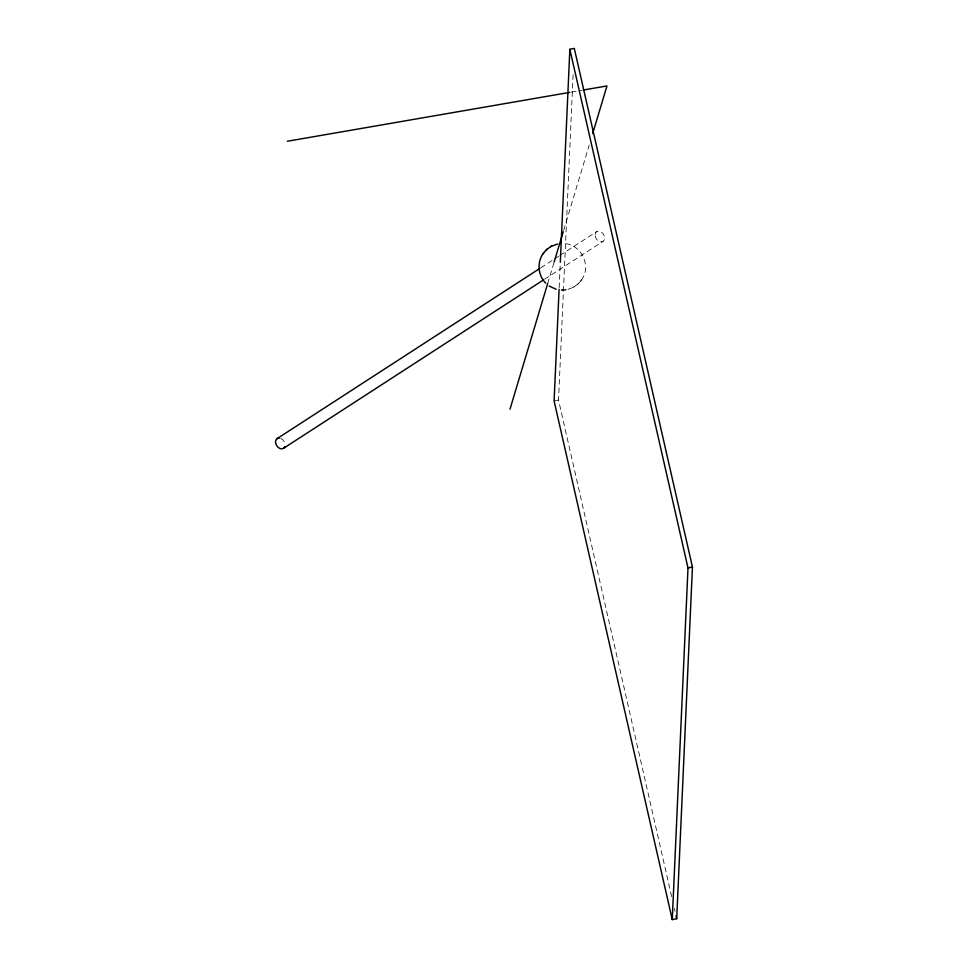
<?xml version="1.0" encoding="UTF-8"?>
<svg xmlns="http://www.w3.org/2000/svg" width="968" height="968" viewBox="0 0 968 968"><rect width="100%" height="100%" fill="white"/><g stroke="black" fill="none" stroke-linecap="round" stroke-linejoin="round"><path stroke-width="0.73" stroke-dasharray="4.84 3.63" d="M559.165 287.762L560.315 262.098M671.659 896.61L558.536 400.062L573.213 72.552M547.658 283.648L554.156 262.001M563.678 230.251L589.222 145.103M581.429 280.042C592.162 266.018 580.848 243.307 563.122 243.549M578.453 283.551L580.969 280.684M580.8 280.926L581.611 279.788M573.976 286.927L577.848 284.108M577.666 284.277L578.646 283.358M540.773 267.833L553.454 259.618M554.712 258.795L558.524 256.339M559.794 255.516L596.82 231.533M544.561 279.232L603.137 241.286M567.986 289.372L573.201 287.351M573.032 287.448L574.157 286.831M554.095 400.958L558.536 400.062M571.301 92.105L581.707 90.314M674.345 908.395L675.011 911.336M280.781 438.444A5.82 4.259 57.1 0 1 285.003 443.961M595.139 235.865A5.82 4.259 57.1 0 0 602.882 241.456A5.82 4.259 57.1 0 0 601.527 232.163A5.82 4.259 57.1 0 0 595.139 235.865"/><path stroke-width="1.45" d="M559.093 289.263L554.095 400.958L672.252 919.6L676.692 918.705L692.447 567.042L574.29 48.4L569.849 49.295L560.315 262.098M672.252 919.6L688.006 567.938L569.849 49.295M509.991 409.198L547.658 283.648M554.156 262.001L563.243 231.691M592.694 133.56L606.972 85.934L583.196 90.048M543.181 253.555C536.804 262.376 537.966 275.565 545.758 283.164M543.641 252.926L546.158 250.059M543 253.81L543.81 252.684M546.763 249.502L550.635 246.683M545.964 250.24L546.944 249.321M277.029 438.673L539.757 268.487M283.358 448.426L543.544 279.885M551.409 246.247L557.689 243.996M550.453 246.779L551.578 246.15M688.006 567.938L692.447 567.042M287.363 141.255L569.813 92.371M565.844 289.795L562.565 290.061M561.488 290.049L562.589 290.061M556.104 289.226L549.243 286.056M676.027 915.764L676.692 918.705M284.749 446.792A5.82 4.259 57.1 0 1 276.642 445.607A5.82 4.259 57.1 0 1 279.425 438.081"/></g></svg>
